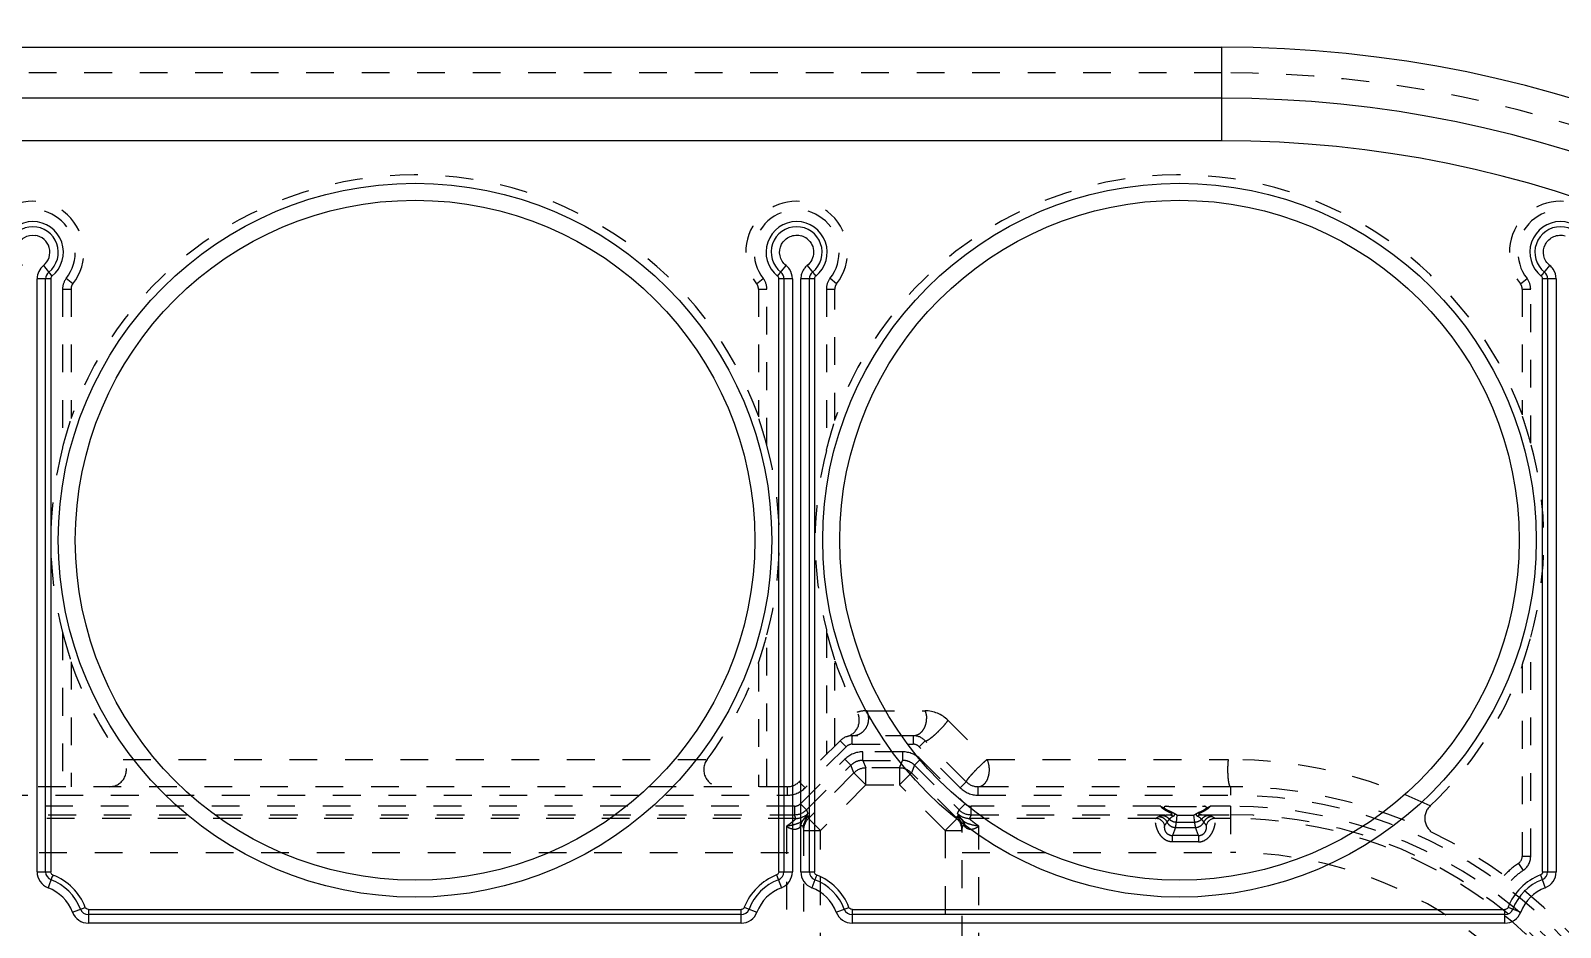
# Model space of a CAD drawing. Header units: millimetres. Extents: x -840 to 1682, y -9216 to -2117.
# Drawn here: x 1109.9 to 1199.9, y -2462.1 to -2409.4 of the extents above; entities that cross this region are included whole.
import ezdxf

# ---------------------------------------------------------------- set-up
doc = ezdxf.new("R2010")
doc.units = ezdxf.units.MM
doc.header["$LTSCALE"] = 16.335
doc.linetypes.add('HIDDEN', pattern=[0.2, 0.1, -0.1])
doc.layers.get('0').update_dxf_attribs({"linetype": 'CONTINUOUS'})
doc.layers.add('DEFAULT_2', color=8, linetype='HIDDEN')

msp = doc.modelspace()

# ---------------------------------------------------------------- linework, layer by layer
at = {"color": 7, "linetype": 'Continuous'}
for p, q in [((1040.015, -2410.362), (1180.015, -2410.362)), ((1180.015, -2415.862), (1180.015, -2410.362)), ((1180.015, -2413.362), (1040.015, -2413.362)), ((1180.015, -2415.862), (1040.015, -2415.862)), ((1110.64, -2423.199), (1111.14, -2423.824)), ((1153.852, -2423.824), (1154.352, -2423.199)), ((1155.602, -2423.199), (1156.102, -2423.824)), ((1198.814, -2423.824), (1199.314, -2423.199)), ((1111.065, -2423.98), (1110.265, -2423.98)), ((1110.265, -2458.87), (1110.265, -2423.982)), ((1110.765, -2458.87), (1110.765, -2423.98)), ((1111.065, -2423.98), (1111.065, -2458.87)), ((1153.927, -2458.858), (1153.927, -2423.98)), ((1154.727, -2423.98), (1153.927, -2423.98)), ((1154.227, -2423.98), (1154.227, -2458.87)), ((1154.727, -2423.98), (1154.727, -2458.87)), ((1156.027, -2423.98), (1155.227, -2423.98)), ((1155.227, -2458.87), (1155.227, -2423.982)), ((1155.727, -2458.87), (1155.727, -2423.98)), ((1156.027, -2423.98), (1156.027, -2458.87)), ((1199.689, -2423.98), (1198.889, -2423.98)), ((1198.889, -2458.858), (1198.889, -2423.98)), ((1199.189, -2423.98), (1199.189, -2458.87)), ((1199.689, -2423.98), (1199.689, -2458.87)), ((1110.265, -2458.87), (1111.065, -2458.87)), ((1111.142, -2459.194), (1110.908, -2459.804)), ((1111.204, -2459.06), (1111.142, -2459.194)), ((1153.799, -2459.057), (1154.084, -2459.804)), ((1153.927, -2458.87), (1154.727, -2458.87)), ((1155.227, -2458.87), (1156.027, -2458.87)), ((1156.103, -2459.194), (1155.87, -2459.804)), ((1156.165, -2459.06), (1156.103, -2459.194)), ((1198.761, -2459.057), (1199.046, -2459.804)), ((1198.889, -2458.87), (1199.689, -2458.87)), ((1112.35, -2461.246), (1113.098, -2460.961)), ((1113.285, -2461.089), (1113.285, -2461.889)), ((1113.296, -2461.089), (1151.708, -2461.089)), ((1151.708, -2461.889), (1151.708, -2461.089)), ((1151.898, -2460.951), (1152.032, -2461.013)), ((1152.032, -2461.013), (1152.642, -2461.246)), ((1157.312, -2461.246), (1158.06, -2460.961)), ((1158.246, -2461.089), (1158.246, -2461.889)), ((1158.258, -2461.089), (1196.67, -2461.089)), ((1196.67, -2461.889), (1196.67, -2461.089)), ((1196.86, -2460.951), (1196.994, -2461.013)), ((1196.994, -2461.013), (1197.604, -2461.246)), ((1151.708, -2461.389), (1113.285, -2461.389)), ((1151.708, -2461.889), (1113.285, -2461.889)), ((1196.67, -2461.389), (1158.246, -2461.389)), ((1196.67, -2461.889), (1158.246, -2461.889))]:
    msp.add_line(p, q, dxfattribs=at)
for centre, radius in [((1132.515, -2439.362), 21), ((1177.515, -2439.362), 21), ((1132.515, -2439.362), 20), ((1177.515, -2439.362), 20)]:
    msp.add_circle(centre, radius, dxfattribs=at)
for centre, radius, start, end in [((1180.015, -2481.862), 81.156, 0, 90), ((1180.015, -2481.862), 81.099, 0, 90), ((1180.015, -2481.862), 79.102, 0, 90), ((1180.015, -2481.862), 71.5, 0, 90), ((1180.015, -2481.862), 68.5, 0, 90), ((1180.015, -2481.862), 66, 0, 90), ((1110.015, -2422.419), 1.8, 308.68219, 231.31781), ((1154.977, -2422.419), 1.8, 308.68219, 231.31781), ((1199.939, -2422.419), 1.8, 308.68219, 231.31781), ((1110.015, -2422.419), 1.5, 308.68219, 231.31781), ((1110.015, -2422.419), 1, 308.68219, 82.37296), ((1154.977, -2422.419), 1.5, 308.68219, 231.31781), ((1154.977, -2422.419), 1, 51.31781, 73.17908), ((1199.939, -2422.419), 1.5, 308.68219, 231.31781), ((1111.265, -2423.98), 1, 128.68219, 180.11148), ((1153.735, -2423.976), 0.991, 34.42079, 51.31273), ((1156.222, -2423.977), 0.994, 145.775, 163.01794), ((1156.207, -2423.969), 0.977, 132.51886, 145.70263), ((1156.186, -2423.946), 0.946, 128.68971, 132.48025), ((1198.697, -2423.976), 0.991, 34.42079, 51.31273), ((1111.265, -2423.98), 0.5, 128.68219, 180), ((1111.265, -2423.98), 0.2, 128.68219, 180), ((1153.727, -2423.98), 0.2, 0, 51.31781), ((1153.727, -2423.98), 0.5, 0, 51.31781), ((1156.244, -2423.982), 1.016, 163.10685, 179.9714), ((1156.227, -2423.98), 0.5, 128.68219, 180), ((1156.227, -2423.98), 0.2, 128.68219, 180), ((1198.689, -2423.98), 0.2, 0, 51.31781), ((1198.689, -2423.98), 0.5, 0, 51.31781), ((1111.265, -2458.87), 1, 180, 249.07517), ((1111.265, -2458.87), 0.5, 180, 249.07517), ((1110.015, -2462.139), 3, 20.92483, 69.07517), ((1110.015, -2462.139), 3.3, 20.92483, 68.98658), ((1154.977, -2462.139), 3.3, 110.92483, 158.98658), ((1154.977, -2462.139), 3, 110.92483, 159.07517), ((1153.727, -2458.87), 0.5, 290.92483, 360), ((1153.727, -2458.87), 1, 290.92483, 360), ((1156.227, -2458.87), 1, 180, 249.07517), ((1156.227, -2458.87), 0.5, 180, 249.07517), ((1154.977, -2462.139), 3, 20.92483, 69.07517), ((1154.977, -2462.139), 3.3, 20.92483, 68.98658), ((1199.939, -2462.139), 3.3, 110.92483, 158.98658), ((1199.939, -2462.139), 3, 110.92483, 159.07517), ((1198.689, -2458.87), 0.5, 290.92483, 360), ((1198.689, -2458.87), 1, 290.92483, 360), ((1110.015, -2462.139), 2.5, 20.92483, 69.07517), ((1154.977, -2462.139), 2.5, 110.92483, 159.07517), ((1154.977, -2462.139), 2.5, 20.92483, 69.07517), ((1199.939, -2462.139), 2.5, 110.92483, 159.07517), ((1113.285, -2460.889), 0.5, 200.92483, 270), ((1151.708, -2460.889), 0.5, 270, 339.07517), ((1158.246, -2460.889), 0.5, 200.92483, 270), ((1196.67, -2460.889), 0.5, 270, 339.07517), ((1113.285, -2460.889), 1, 200.92483, 270), ((1151.708, -2460.889), 1, 270, 339.07517), ((1158.246, -2460.889), 1, 200.92483, 270), ((1196.67, -2460.889), 1, 270, 339.07517)]:
    msp.add_arc(centre, radius, start, end, dxfattribs=at)
for points, knots in [([(1109.399, -2423.209), (1109.232, -2423.075), (1108.975, -2422.689), (1109.026, -2422.003), (1109.48, -2421.487), (1109.936, -2421.399), (1110.148, -2421.427)], [0, 0, 0, 0, 0.250153, 0.500065, 0.749972, 1, 1, 1, 1]), ([(1154.354, -2423.202), (1154.265, -2423.13), (1154.11, -2422.954), (1153.936, -2422.526), (1154.016, -2421.915), (1154.473, -2421.502), (1154.924, -2421.4), (1155.157, -2421.428), (1155.267, -2421.461)], [0, 0, 0, 0, 0.125847, 0.251946, 0.500004, 0.748069, 0.874162, 1, 1, 1, 1]), ([(1199.316, -2423.202), (1199.227, -2423.13), (1199.072, -2422.954), (1198.898, -2422.526), (1198.978, -2421.915), (1199.435, -2421.502), (1199.886, -2421.4), (1200.119, -2421.428), (1200.228, -2421.461)], [0, 0, 0, 0, 0.125847, 0.251946, 0.500004, 0.748069, 0.874162, 1, 1, 1, 1]), ([(1155.602, -2421.638), (1155.719, -2421.731), (1155.911, -2421.974), (1156.011, -2422.425), (1155.906, -2422.875), (1155.711, -2423.115), (1155.594, -2423.208)], [0, 0, 0, 0, 0.250023, 0.499961, 0.749909, 1, 1, 1, 1])]:
    msp.add_open_spline(points, degree=3, knots=knots, dxfattribs=at)
for points in [[(1154.727, -2423.98), (1154.727, -2423.783), (1154.664, -2423.579), (1154.553, -2423.417)], [(1199.689, -2423.98), (1199.689, -2423.783), (1199.626, -2423.579), (1199.515, -2423.417)], [(1111.084, -2458.955), (1111.072, -2458.928), (1111.065, -2458.899), (1111.065, -2458.87)], [(1111.132, -2459.019), (1111.112, -2459.001), (1111.096, -2458.979), (1111.084, -2458.955)], [(1111.199, -2459.058), (1111.174, -2459.051), (1111.152, -2459.037), (1111.132, -2459.019)], [(1153.871, -2459.009), (1153.851, -2459.03), (1153.826, -2459.046), (1153.799, -2459.057)], [(1153.927, -2458.858), (1153.93, -2458.912), (1153.908, -2458.971), (1153.871, -2459.009)], [(1156.046, -2458.955), (1156.034, -2458.928), (1156.027, -2458.899), (1156.027, -2458.87)], [(1156.094, -2459.019), (1156.074, -2459.001), (1156.057, -2458.979), (1156.046, -2458.955)], [(1156.161, -2459.058), (1156.136, -2459.051), (1156.113, -2459.037), (1156.094, -2459.019)], [(1198.833, -2459.009), (1198.813, -2459.03), (1198.788, -2459.046), (1198.761, -2459.057)], [(1198.889, -2458.858), (1198.892, -2458.912), (1198.87, -2458.971), (1198.833, -2459.009)], [(1113.145, -2461.033), (1113.125, -2461.013), (1113.108, -2460.988), (1113.098, -2460.961)], [(1113.296, -2461.089), (1113.243, -2461.092), (1113.184, -2461.07), (1113.145, -2461.033)], [(1151.793, -2461.07), (1151.766, -2461.083), (1151.737, -2461.089), (1151.708, -2461.089)], [(1151.858, -2461.022), (1151.84, -2461.042), (1151.817, -2461.059), (1151.793, -2461.07)], [(1151.897, -2460.956), (1151.889, -2460.98), (1151.875, -2461.003), (1151.858, -2461.022)], [(1158.107, -2461.033), (1158.087, -2461.013), (1158.07, -2460.988), (1158.06, -2460.961)], [(1158.258, -2461.089), (1158.205, -2461.092), (1158.146, -2461.07), (1158.107, -2461.033)], [(1196.755, -2461.07), (1196.728, -2461.083), (1196.699, -2461.089), (1196.67, -2461.089)], [(1196.819, -2461.022), (1196.801, -2461.042), (1196.779, -2461.059), (1196.755, -2461.07)], [(1196.858, -2460.956), (1196.851, -2460.98), (1196.837, -2461.003), (1196.819, -2461.022)]]:
    msp.add_open_spline(points, degree=3, dxfattribs=at)
at = {"layer": 'DEFAULT_2', "color": 8, "linetype": 'HIDDEN'}
for p, q in [((1180.015, -2411.862), (1040.015, -2411.862)), ((1112.372, -2424.274), (1111.98, -2423.965)), ((1152.62, -2424.274), (1153.013, -2423.965)), ((1157.334, -2424.274), (1156.942, -2423.965)), ((1197.582, -2424.274), (1197.975, -2423.965)), ((1111.765, -2424.584), (1111.765, -2433.937)), ((1111.765, -2424.584), (1112.265, -2424.584)), ((1112.265, -2424.584), (1112.265, -2432.208)), ((1152.727, -2424.584), (1152.727, -2432.101)), ((1152.727, -2424.584), (1153.227, -2424.584)), ((1153.227, -2433.793), (1153.227, -2424.584)), ((1156.727, -2424.584), (1156.727, -2434.085)), ((1156.727, -2424.584), (1157.227, -2424.584)), ((1157.227, -2432.317), (1157.227, -2424.584)), ((1197.689, -2424.584), (1197.689, -2431.996)), ((1197.689, -2424.584), (1198.189, -2424.584)), ((1198.189, -2433.653), (1198.189, -2424.584)), ((1111.765, -2444.788), (1111.765, -2453.862)), ((1153.227, -2453.862), (1153.227, -2444.932)), ((1156.727, -2444.64), (1156.727, -2451.973)), ((1198.189, -2457.963), (1198.189, -2445.072)), ((1112.265, -2446.517), (1112.265, -2453.862)), ((1152.727, -2446.624), (1152.727, -2453.862)), ((1157.227, -2451.473), (1157.227, -2446.408)), ((1197.689, -2446.729), (1197.689, -2457.963)), ((1159.109, -2449.396), (1162.535, -2449.396)), ((1163.886, -2449.956), (1166.193, -2452.262)), ((1157.545, -2451.155), (1155.131, -2453.57)), ((1157.545, -2451.155), (1157.899, -2451.509)), ((1158.252, -2451.362), (1158.252, -2450.862)), ((1161.838, -2450.862), (1158.252, -2450.862)), ((1161.838, -2450.862), (1161.838, -2451.362)), ((1162.192, -2451.509), (1162.545, -2451.155)), ((1164.96, -2453.57), (1162.545, -2451.155)), ((1157.899, -2451.509), (1155.485, -2453.923)), ((1158.252, -2451.362), (1161.838, -2451.362)), ((1158.874, -2452.312), (1158.874, -2451.813)), ((1161.217, -2451.813), (1158.874, -2451.813)), ((1161.217, -2451.813), (1161.217, -2452.312)), ((1164.606, -2453.923), (1162.192, -2451.509)), ((1115.323, -2452.262), (1149.708, -2452.262)), ((1155.2, -2454.867), (1157.815, -2452.252)), ((1155.553, -2455.22), (1158.168, -2452.605)), ((1158.354, -2453.055), (1155.672, -2455.737)), ((1157.815, -2452.252), (1158.168, -2452.605)), ((1158.354, -2453.055), (1158.168, -2452.605)), ((1158.354, -2453.055), (1159.06, -2453.761)), ((1158.874, -2452.312), (1161.217, -2452.312)), ((1158.874, -2452.312), (1159.06, -2452.762)), ((1159.06, -2453.761), (1159.06, -2452.762)), ((1161.031, -2452.762), (1159.06, -2452.762)), ((1161.031, -2452.762), (1161.217, -2452.312)), ((1161.031, -2452.762), (1161.031, -2453.761)), ((1161.031, -2453.761), (1161.737, -2453.055)), ((1161.923, -2452.605), (1161.737, -2453.055)), ((1164.419, -2455.737), (1161.737, -2453.055)), ((1161.923, -2452.605), (1162.276, -2452.252)), ((1161.923, -2452.605), (1164.538, -2455.22)), ((1162.276, -2452.252), (1164.891, -2454.867)), ((1166.193, -2452.262), (1180.382, -2452.262)), ((1154.424, -2453.862), (1065.607, -2453.862)), ((1154.424, -2453.862), (1154.424, -2454.362)), ((1155.485, -2453.923), (1155.131, -2453.57)), ((1159.06, -2453.761), (1156.378, -2456.443)), ((1159.06, -2453.761), (1161.031, -2453.761)), ((1163.713, -2456.443), (1161.031, -2453.761)), ((1164.96, -2453.57), (1164.606, -2453.923)), ((1165.667, -2454.362), (1165.667, -2453.862)), ((1180.515, -2453.862), (1165.667, -2453.862)), ((1180.515, -2453.862), (1180.515, -2454.362)), ((1065.607, -2454.362), (1154.424, -2454.362)), ((1155.553, -2455.22), (1155.2, -2454.867)), ((1164.891, -2454.867), (1164.538, -2455.22)), ((1165.667, -2454.362), (1180.515, -2454.362)), ((1154.936, -2455.729), (1065.095, -2455.729)), ((1154.846, -2455.013), (1065.184, -2455.013)), ((1065.184, -2455.512), (1154.846, -2455.512)), ((1154.846, -2455.013), (1154.846, -2455.512)), ((1154.936, -2455.729), (1154.846, -2455.512)), ((1155.553, -2455.22), (1155.642, -2455.436)), ((1155.672, -2455.599), (1155.672, -2455.737)), ((1156.378, -2456.443), (1155.672, -2455.737)), ((1164.419, -2455.737), (1163.713, -2456.443)), ((1164.419, -2455.737), (1164.419, -2455.599)), ((1164.448, -2455.436), (1164.538, -2455.22)), ((1165.244, -2455.512), (1165.155, -2455.729)), ((1176.111, -2455.729), (1165.155, -2455.729)), ((1165.244, -2455.512), (1165.244, -2455.013)), ((1176.408, -2455.013), (1165.244, -2455.013)), ((1165.244, -2455.512), (1176.924, -2455.512)), ((1176.879, -2455.028), (1178.869, -2455.027)), ((1177.331, -2455.962), (1177.387, -2455.536)), ((1177.387, -2455.536), (1178.343, -2455.536)), ((1178.343, -2455.536), (1178.4, -2455.962)), ((1178.807, -2455.512), (1180.515, -2455.512)), ((1180.515, -2455.013), (1179.322, -2455.013)), ((1180.515, -2455.729), (1179.619, -2455.729)), ((1180.515, -2455.013), (1180.515, -2457.726)), ((1154.378, -2456.188), (1154.378, -2467.362)), ((1155.378, -2456.305), (1155.378, -2466.362)), ((1155.378, -2456.443), (1156.378, -2456.443)), ((1156.378, -2467.362), (1156.378, -2456.443)), ((1163.713, -2456.443), (1164.713, -2456.443)), ((1163.713, -2456.443), (1163.713, -2467.362)), ((1164.713, -2466.362), (1164.713, -2456.305)), ((1165.713, -2467.362), (1165.713, -2456.188)), ((1177.278, -2456.259), (1177.1, -2456.736)), ((1178.631, -2456.736), (1177.1, -2456.736)), ((1177.1, -2457.112), (1177.1, -2456.736)), ((1177.278, -2456.259), (1178.453, -2456.259)), ((1178.4, -2455.962), (1177.331, -2455.962)), ((1178.631, -2456.736), (1178.453, -2456.259)), ((1178.631, -2456.736), (1178.631, -2457.112)), ((1178.631, -2457.112), (1177.1, -2457.112)), ((1064.653, -2457.726), (1155.378, -2457.726)), ((1164.713, -2457.726), (1180.515, -2457.726)), ((1197.464, -2458.381), (1197.739, -2458.798)), ((1198.189, -2457.963), (1197.689, -2457.963))]:
    msp.add_line(p, q, dxfattribs=at)
for centre, radius, start, end in [((1180.015, -2481.862), 80.657, 0, 90), ((1180.015, -2481.862), 80.158, 0, 90), ((1180.015, -2481.862), 79.659, 0, 90), ((1180.015, -2481.862), 79.603, 0, 90), ((1180.015, -2481.862), 70, 0, 90), ((1132.515, -2439.362), 21.494, 19.89085, 160.40988), ((1177.515, -2439.362), 21.494, 20.18728, 160.71511), ((1110.015, -2422.419), 3, 321.78679, 218.21321), ((1154.977, -2422.419), 3, 321.78679, 218.21321), ((1199.939, -2422.419), 3, 321.78679, 218.21321), ((1110.015, -2422.419), 2.5, 321.78679, 218.21321), ((1154.977, -2422.419), 2.5, 321.78679, 218.21321), ((1199.939, -2422.419), 2.5, 321.78679, 218.21321), ((1112.765, -2424.584), 1, 141.78679, 180), ((1112.765, -2424.584), 0.5, 141.78679, 180), ((1152.227, -2424.584), 0.5, 0, 38.21321), ((1152.227, -2424.584), 1, 0, 38.21321), ((1157.727, -2424.584), 1, 141.78679, 180), ((1157.727, -2424.584), 0.5, 141.78679, 180), ((1197.189, -2424.584), 0.5, 0, 38.21321), ((1197.189, -2424.584), 1, 0, 38.21321), ((1132.515, -2439.362), 21.448, 165.34658, 194.65342), ((1132.515, -2439.362), 21.448, 344.94945, 15.05055), ((1177.515, -2439.362), 21.448, 165.75453, 194.24547), ((1177.515, -2439.362), 21.448, 344.56229, 15.43771), ((1132.515, -2439.362), 21.494, 199.59012, 216.88152), ((1132.515, -2439.362), 21.494, 323.11848, 340.10915), ((1177.515, -2439.362), 21.494, 199.28489, 208.07764), ((1177.515, -2439.362), 21.494, 313.34502, 339.81272), ((1157.668, -2449.95), 1, 286.97548, 28.06017), ((1159.108, -2451.305), 1.909, 89.98971, 106.98092), ((1162.535, -2451.306), 1.91, 44.98837, 90.01163), ((1158.252, -2451.862), 1, 90, 135), ((1161.838, -2451.862), 1, 45, 90), ((1158.874, -2453.312), 1.499, 90.01132, 134.98433), ((1158.252, -2451.862), 0.5, 90, 135), ((1161.217, -2453.312), 1.499, 45.01132, 89.98433), ((1161.838, -2451.862), 0.5, 45, 90), ((1114.523, -2452.862), 1, 269.97129, 36.87817), ((1150.508, -2452.862), 1, 143.12192, 270.02861), ((1159.061, -2453.763), 1.001, 90.06447, 134.9366), ((1161.03, -2453.763), 1.001, 45.06447, 89.93672), ((1180.382, -2479.496), 27.233, 64.1204, 90.00014), ((1154.424, -2452.862), 1, 270, 315), ((1154.424, -2452.862), 1.5, 270, 315), ((1165.667, -2452.862), 1.5, 225, 270), ((1165.667, -2452.862), 1, 225, 270), ((1180.515, -2481.362), 27.5, 0, 90.00011), ((1154.846, -2454.514), 0.499, 269.99658, 315.00389), ((1165.244, -2454.514), 0.499, 224.99658, 270.00389), ((1180.515, -2481.362), 27, 0, 90), ((1154.846, -2454.513), 1, 270.02889, 314.97059), ((1161.3, -2462.391), 8.852, 131.98749, 132.57729), ((1156.373, -2456.443), 0.996, 134.8202, 179.9901), ((1163.717, -2456.443), 0.996, 0.0099, 45.1798), ((1165.245, -2454.513), 1, 225.02942, 269.97058), ((1159.109, -2462.046), 8.383, 47.43283, 48.05186), ((1176.108, -2456.28), 0.551, 14.83655, 89.69751), ((1179.622, -2456.28), 0.551, 90.30334, 165.16282), ((1180.515, -2481.362), 26.349, 0, 90), ((1180.515, -2481.362), 25.85, 0, 90), ((1180.515, -2481.362), 25.634, 17.95477, 90), ((1192.956, -2455.721), 1, 133.37335, 244.13314), ((1179.992, -2458.367), 4.023, 142.94707, 146.37526), ((1175.739, -2458.367), 4.024, 33.62477, 37.05291), ((1180.515, -2481.362), 23.636, 17.95096, 90), ((1199.939, -2462.139), 4.5, 123.36701, 137.22373), ((1197.189, -2457.963), 0.5, 303.36701, 360), ((1197.189, -2457.963), 1, 303.36701, 360), ((1199.939, -2462.139), 4, 123.36701, 136.42438)]:
    msp.add_arc(centre, radius, start, end, dxfattribs=at)
for points, knots in [([(1111.765, -2433.937), (1111.806, -2433.78), (1111.87, -2433.545), (1111.959, -2433.234), (1112.027, -2433.003), (1112.095, -2432.776), (1112.152, -2432.59), (1112.196, -2432.447), (1112.226, -2432.35), (1112.249, -2432.277), (1112.26, -2432.231), (1112.265, -2432.214), (1112.265, -2432.208)], [0, 0, 0, 0, 0.270583, 0.405386, 0.539371, 0.671759, 0.800789, 0.862701, 0.920962, 0.971232, 0.989837, 1, 1, 1, 1]), ([(1153.227, -2433.793), (1153.186, -2433.639), (1153.122, -2433.409), (1153.033, -2433.104), (1152.965, -2432.877), (1152.896, -2432.655), (1152.839, -2432.473), (1152.795, -2432.334), (1152.766, -2432.238), (1152.743, -2432.167), (1152.732, -2432.123), (1152.727, -2432.107), (1152.727, -2432.101)], [0, 0, 0, 0, 0.271203, 0.406287, 0.540509, 0.673056, 0.802092, 0.863898, 0.921917, 0.971727, 0.990032, 1, 1, 1, 1]), ([(1156.727, -2434.085), (1156.768, -2433.924), (1156.831, -2433.685), (1156.92, -2433.367), (1156.987, -2433.131), (1157.056, -2432.899), (1157.113, -2432.71), (1157.157, -2432.564), (1157.187, -2432.463), (1157.21, -2432.388), (1157.222, -2432.341), (1157.227, -2432.323), (1157.227, -2432.317)], [0, 0, 0, 0, 0.269955, 0.404473, 0.538216, 0.670441, 0.799459, 0.861475, 0.919977, 0.970714, 0.989631, 1, 1, 1, 1]), ([(1198.189, -2433.653), (1198.147, -2433.502), (1198.083, -2433.276), (1197.993, -2432.977), (1197.925, -2432.754), (1197.857, -2432.536), (1197.8, -2432.358), (1197.756, -2432.222), (1197.727, -2432.129), (1197.705, -2432.06), (1197.694, -2432.017), (1197.689, -2432.001), (1197.689, -2431.996)], [0, 0, 0, 0, 0.271803, 0.407157, 0.541605, 0.674302, 0.803336, 0.865034, 0.92281, 0.972191, 0.990207, 1, 1, 1, 1]), ([(1111.765, -2444.788), (1111.806, -2444.945), (1111.87, -2445.18), (1111.959, -2445.491), (1112.027, -2445.722), (1112.095, -2445.949), (1112.152, -2446.135), (1112.196, -2446.277), (1112.226, -2446.375), (1112.249, -2446.448), (1112.26, -2446.494), (1112.265, -2446.511), (1112.265, -2446.517)], [0, 0, 0, 0, 0.270583, 0.405385, 0.53937, 0.671758, 0.800788, 0.8627, 0.920961, 0.971232, 0.989837, 1, 1, 1, 1]), ([(1152.727, -2446.624), (1152.727, -2446.618), (1152.732, -2446.602), (1152.743, -2446.558), (1152.766, -2446.487), (1152.795, -2446.391), (1152.839, -2446.252), (1152.896, -2446.07), (1152.965, -2445.848), (1153.033, -2445.621), (1153.122, -2445.316), (1153.186, -2445.086), (1153.227, -2444.932)], [0, 0, 0, 0, 0.009968, 0.028273, 0.078083, 0.136102, 0.197908, 0.326944, 0.459491, 0.593713, 0.728797, 1, 1, 1, 1]), ([(1157.227, -2446.408), (1157.227, -2446.402), (1157.222, -2446.384), (1157.21, -2446.337), (1157.187, -2446.262), (1157.157, -2446.161), (1157.113, -2446.015), (1157.056, -2445.825), (1156.987, -2445.593), (1156.92, -2445.358), (1156.831, -2445.04), (1156.768, -2444.8), (1156.727, -2444.64)], [0, 0, 0, 0, 0.010369, 0.029286, 0.080023, 0.138525, 0.200541, 0.329559, 0.461784, 0.595527, 0.730045, 1, 1, 1, 1]), ([(1197.689, -2446.729), (1197.689, -2446.723), (1197.694, -2446.708), (1197.705, -2446.665), (1197.727, -2446.596), (1197.756, -2446.503), (1197.8, -2446.366), (1197.857, -2446.189), (1197.925, -2445.97), (1197.993, -2445.748), (1198.083, -2445.449), (1198.147, -2445.223), (1198.189, -2445.072)], [0, 0, 0, 0, 0.009793, 0.027809, 0.07719, 0.134966, 0.196664, 0.325698, 0.458395, 0.592843, 0.728197, 1, 1, 1, 1]), ([(1159.22, -2449.862), (1159.22, -2449.819), (1159.21, -2449.658), (1159.162, -2449.5), (1159.109, -2449.396)], [0, 0, 0, 0, 0.269369, 1, 1, 1, 1]), ([(1162.535, -2449.396), (1162.581, -2449.506), (1162.619, -2449.664), (1162.626, -2449.823), (1162.626, -2449.862)], [0, 0, 0, 0, 0.753427, 1, 1, 1, 1]), ([(1158.252, -2450.862), (1158.364, -2450.862), (1158.606, -2450.819), (1158.933, -2450.612), (1159.166, -2450.272), (1159.22, -2449.997), (1159.22, -2449.862)], [0, 0, 0, 0, 0.21827, 0.46839, 0.736551, 1, 1, 1, 1]), ([(1161.838, -2450.862), (1161.947, -2450.862), (1162.177, -2450.798), (1162.435, -2450.553), (1162.592, -2450.225), (1162.626, -2449.984), (1162.626, -2449.862)], [0, 0, 0, 0, 0.233627, 0.486263, 0.740298, 1, 1, 1, 1]), ([(1163.369, -2450.565), (1163.474, -2450.46), (1163.656, -2450.265), (1163.822, -2450.055), (1163.886, -2449.956)], [0, 0, 0, 0, 0.556152, 1, 1, 1, 1]), ([(1162.545, -2451.155), (1162.555, -2451.165), (1162.597, -2451.167), (1162.704, -2451.122), (1162.883, -2451.002), (1163.119, -2450.806), (1163.284, -2450.65), (1163.369, -2450.565)], [0, 0, 0, 0, 0.038078, 0.106849, 0.342072, 0.652216, 1, 1, 1, 1]), ([(1158.874, -2452.312), (1158.744, -2452.312), (1158.482, -2452.366), (1158.259, -2452.513), (1158.168, -2452.605)], [0, 0, 0, 0, 0.499975, 1, 1, 1, 1]), ([(1161.923, -2452.605), (1161.831, -2452.513), (1161.608, -2452.366), (1161.347, -2452.312), (1161.217, -2452.312)], [0, 0, 0, 0, 0.499975, 1, 1, 1, 1]), ([(1165.606, -2452.802), (1165.516, -2452.892), (1165.387, -2453.025), (1165.228, -2453.199), (1165.129, -2453.313), (1165.051, -2453.407), (1164.995, -2453.484), (1164.966, -2453.529), (1164.954, -2453.564), (1164.96, -2453.57)], [0, 0, 0, 0, 0.378608, 0.549878, 0.70008, 0.823686, 0.916343, 0.974785, 1, 1, 1, 1]), ([(1166.193, -2452.262), (1166.101, -2452.336), (1165.902, -2452.512), (1165.711, -2452.697), (1165.606, -2452.802)], [0, 0, 0, 0, 0.442317, 1, 1, 1, 1]), ([(1165.667, -2453.862), (1165.754, -2453.862), (1165.945, -2453.799), (1166.158, -2453.565), (1166.294, -2453.239), (1166.325, -2452.991), (1166.325, -2452.862)], [0, 0, 0, 0, 0.201217, 0.433891, 0.70489, 1, 1, 1, 1]), ([(1166.325, -2452.862), (1166.325, -2452.809), (1166.314, -2452.604), (1166.261, -2452.399), (1166.193, -2452.262)], [0, 0, 0, 0, 0.25987, 1, 1, 1, 1]), ([(1180.382, -2452.262), (1180.377, -2452.303), (1180.356, -2452.502), (1180.349, -2452.703), (1180.349, -2452.862)], [0, 0, 0, 0, 0.204129, 1, 1, 1, 1]), ([(1180.349, -2452.862), (1180.349, -2452.998), (1180.357, -2453.248), (1180.387, -2453.534), (1180.427, -2453.717), (1180.454, -2453.8), (1180.489, -2453.862), (1180.515, -2453.862)], [0, 0, 0, 0, 0.393594, 0.723977, 0.841161, 0.923337, 1, 1, 1, 1]), ([(1154.378, -2456.188), (1154.455, -2456.132), (1154.565, -2456.05), (1154.702, -2455.945), (1154.785, -2455.879), (1154.85, -2455.825), (1154.899, -2455.781), (1154.924, -2455.754), (1154.939, -2455.734), (1154.936, -2455.729)], [0, 0, 0, 0, 0.396501, 0.566071, 0.711878, 0.830598, 0.919464, 0.976089, 1, 1, 1, 1]), ([(1154.936, -2455.729), (1155, -2455.729), (1155.257, -2455.7), (1155.505, -2455.574), (1155.642, -2455.436)], [0, 0, 0, 0, 0.247991, 1, 1, 1, 1]), ([(1155.231, -2456.195), (1155.232, -2456.159), (1155.249, -2456.021), (1155.309, -2455.887), (1155.378, -2455.811)], [0, 0, 0, 0, 0.2626, 1, 1, 1, 1]), ([(1155.31, -2455.872), (1155.359, -2455.817), (1155.445, -2455.718), (1155.541, -2455.601), (1155.597, -2455.526), (1155.624, -2455.485), (1155.638, -2455.459), (1155.645, -2455.441), (1155.642, -2455.436)], [0, 0, 0, 0, 0.401766, 0.711394, 0.825884, 0.912721, 0.970805, 1, 1, 1, 1]), ([(1155.672, -2455.599), (1155.672, -2455.596), (1155.667, -2455.589), (1155.651, -2455.595), (1155.63, -2455.605), (1155.599, -2455.626), (1155.559, -2455.656), (1155.508, -2455.698), (1155.446, -2455.75), (1155.402, -2455.79), (1155.378, -2455.811)], [0, 0, 0, 0, 0.021584, 0.05487, 0.117752, 0.21479, 0.349367, 0.524616, 0.741882, 1, 1, 1, 1]), ([(1164.713, -2455.811), (1164.689, -2455.79), (1164.645, -2455.75), (1164.583, -2455.698), (1164.532, -2455.656), (1164.492, -2455.626), (1164.46, -2455.605), (1164.44, -2455.595), (1164.424, -2455.589), (1164.419, -2455.596), (1164.419, -2455.599)], [0, 0, 0, 0, 0.258486, 0.475248, 0.649905, 0.784653, 0.882045, 0.945067, 0.978379, 1, 1, 1, 1]), ([(1164.448, -2455.436), (1164.447, -2455.442), (1164.452, -2455.458), (1164.467, -2455.486), (1164.493, -2455.525), (1164.549, -2455.6), (1164.646, -2455.718), (1164.731, -2455.817), (1164.78, -2455.872)], [0, 0, 0, 0, 0.030198, 0.087378, 0.173354, 0.287937, 0.598337, 1, 1, 1, 1]), ([(1164.448, -2455.436), (1164.494, -2455.482), (1164.697, -2455.644), (1164.961, -2455.729), (1165.155, -2455.729)], [0, 0, 0, 0, 0.251665, 1, 1, 1, 1]), ([(1164.86, -2456.195), (1164.858, -2456.159), (1164.842, -2456.021), (1164.781, -2455.887), (1164.713, -2455.811)], [0, 0, 0, 0, 0.262605, 1, 1, 1, 1]), ([(1165.155, -2455.729), (1165.152, -2455.734), (1165.167, -2455.754), (1165.192, -2455.781), (1165.241, -2455.825), (1165.306, -2455.879), (1165.389, -2455.945), (1165.525, -2456.05), (1165.636, -2456.132), (1165.713, -2456.188)], [0, 0, 0, 0, 0.024127, 0.080748, 0.169482, 0.288082, 0.433886, 0.603521, 1, 1, 1, 1]), ([(1177.1, -2457.112), (1176.981, -2457.112), (1176.743, -2457.052), (1176.468, -2456.836), (1176.285, -2456.572), (1176.177, -2456.313), (1176.121, -2456.089), (1176.1, -2455.932), (1176.096, -2455.835), (1176.097, -2455.785), (1176.101, -2455.752), (1176.107, -2455.733), (1176.111, -2455.729)], [0, 0, 0, 0, 0.189362, 0.373586, 0.544573, 0.694415, 0.81758, 0.910668, 0.945241, 0.971595, 0.989694, 1, 1, 1, 1]), ([(1176.111, -2455.729), (1176.124, -2455.72), (1176.18, -2455.682), (1176.238, -2455.647), (1176.283, -2455.621)], [0, 0, 0, 0, 0.236426, 1, 1, 1, 1]), ([(1176.283, -2455.621), (1176.308, -2455.607), (1176.38, -2455.582), (1176.455, -2455.567), (1176.503, -2455.559)], [0, 0, 0, 0, 0.367198, 1, 1, 1, 1]), ([(1176.283, -2455.621), (1176.386, -2455.622), (1176.596, -2455.683), (1176.738, -2455.849), (1176.781, -2455.943)], [0, 0, 0, 0, 0.499369, 1, 1, 1, 1]), ([(1176.924, -2455.512), (1176.944, -2455.512), (1176.983, -2455.51), (1177.03, -2455.504), (1177.062, -2455.495), (1177.082, -2455.488), (1177.088, -2455.469), (1177.073, -2455.453), (1177.052, -2455.442), (1177.016, -2455.425), (1176.969, -2455.402), (1176.91, -2455.375), (1176.83, -2455.337), (1176.729, -2455.284), (1176.613, -2455.21), (1176.5, -2455.123), (1176.438, -2455.051), (1176.408, -2455.013)], [0, 0, 0, 0, 0.060663, 0.116477, 0.141539, 0.161155, 0.17525, 0.193152, 0.219175, 0.249376, 0.311395, 0.376206, 0.442406, 0.577679, 0.715885, 0.856807, 1, 1, 1, 1]), ([(1176.408, -2455.013), (1176.431, -2455.025), (1176.477, -2455.049), (1176.542, -2455.076), (1176.575, -2455.104), (1176.588, -2455.116)], [0, 0, 0, 0, 0.375006, 0.74958, 1, 1, 1, 1]), ([(1176.503, -2455.559), (1176.53, -2455.554), (1176.669, -2455.534), (1176.81, -2455.52), (1176.924, -2455.512)], [0, 0, 0, 0, 0.194225, 1, 1, 1, 1]), ([(1176.503, -2455.559), (1176.582, -2455.56), (1176.744, -2455.603), (1176.869, -2455.713), (1176.917, -2455.779)], [0, 0, 0, 0, 0.494612, 1, 1, 1, 1]), ([(1176.879, -2455.028), (1176.851, -2455.027), (1176.795, -2455.029), (1176.712, -2455.009), (1176.628, -2455.038), (1176.595, -2455.089), (1176.588, -2455.116)], [0, 0, 0, 0, 0.250236, 0.501633, 0.750424, 1, 1, 1, 1]), ([(1177.233, -2455.455), (1177.186, -2455.422), (1177.078, -2455.372), (1176.915, -2455.296), (1176.743, -2455.223), (1176.64, -2455.15), (1176.588, -2455.115)], [0, 0, 0, 0, 0.234581, 0.485549, 0.741628, 1, 1, 1, 1]), ([(1176.917, -2455.779), (1176.886, -2455.808), (1176.839, -2455.862), (1176.798, -2455.92), (1176.78, -2455.943)], [0, 0, 0, 0, 0.594877, 1, 1, 1, 1]), ([(1177.148, -2455.598), (1177.123, -2455.611), (1177.038, -2455.66), (1176.964, -2455.727), (1176.917, -2455.779)], [0, 0, 0, 0, 0.288248, 1, 1, 1, 1]), ([(1177.331, -2455.962), (1177.253, -2455.96), (1177.098, -2455.927), (1176.968, -2455.835), (1176.917, -2455.779)], [0, 0, 0, 0, 0.50406, 1, 1, 1, 1]), ([(1177.148, -2455.598), (1177.177, -2455.587), (1177.229, -2455.548), (1177.24, -2455.482), (1177.233, -2455.455)], [0, 0, 0, 0, 0.520737, 1, 1, 1, 1]), ([(1177.387, -2455.536), (1177.374, -2455.531), (1177.32, -2455.509), (1177.269, -2455.48), (1177.233, -2455.455)], [0, 0, 0, 0, 0.242879, 1, 1, 1, 1]), ([(1178.343, -2455.536), (1178.357, -2455.531), (1178.411, -2455.509), (1178.461, -2455.48), (1178.498, -2455.455)], [0, 0, 0, 0, 0.242854, 1, 1, 1, 1]), ([(1178.814, -2455.779), (1178.762, -2455.835), (1178.633, -2455.927), (1178.478, -2455.96), (1178.4, -2455.962)], [0, 0, 0, 0, 0.495903, 1, 1, 1, 1]), ([(1178.498, -2455.455), (1178.493, -2455.469), (1178.487, -2455.5), (1178.507, -2455.543), (1178.541, -2455.575), (1178.568, -2455.592), (1178.583, -2455.598)], [0, 0, 0, 0, 0.251035, 0.482548, 0.732631, 1, 1, 1, 1]), ([(1178.498, -2455.455), (1178.543, -2455.424), (1178.645, -2455.37), (1178.809, -2455.31), (1178.968, -2455.223), (1179.063, -2455.148), (1179.113, -2455.113)], [0, 0, 0, 0, 0.234603, 0.487421, 0.741426, 1, 1, 1, 1]), ([(1178.814, -2455.779), (1178.799, -2455.763), (1178.732, -2455.692), (1178.651, -2455.633), (1178.583, -2455.598)], [0, 0, 0, 0, 0.221215, 1, 1, 1, 1]), ([(1178.631, -2457.112), (1178.75, -2457.112), (1178.988, -2457.052), (1179.262, -2456.836), (1179.445, -2456.572), (1179.554, -2456.313), (1179.61, -2456.089), (1179.631, -2455.932), (1179.635, -2455.835), (1179.634, -2455.785), (1179.63, -2455.752), (1179.624, -2455.733), (1179.619, -2455.729)], [0, 0, 0, 0, 0.189359, 0.373578, 0.544564, 0.694409, 0.817576, 0.910664, 0.945238, 0.971591, 0.989691, 1, 1, 1, 1]), ([(1179.322, -2455.013), (1179.294, -2455.052), (1179.229, -2455.123), (1179.118, -2455.21), (1179, -2455.284), (1178.899, -2455.338), (1178.819, -2455.376), (1178.76, -2455.403), (1178.713, -2455.425), (1178.678, -2455.443), (1178.658, -2455.456), (1178.639, -2455.469), (1178.647, -2455.489), (1178.667, -2455.495), (1178.7, -2455.504), (1178.748, -2455.509), (1178.787, -2455.512), (1178.807, -2455.512)], [0, 0, 0, 0, 0.142993, 0.283696, 0.421765, 0.55686, 0.622971, 0.687594, 0.749512, 0.778364, 0.80413, 0.823468, 0.837173, 0.857627, 0.883216, 0.940034, 1, 1, 1, 1]), ([(1178.807, -2455.512), (1178.852, -2455.516), (1178.992, -2455.527), (1179.133, -2455.543), (1179.228, -2455.559)], [0, 0, 0, 0, 0.317462, 1, 1, 1, 1]), ([(1179.228, -2455.559), (1179.189, -2455.56), (1179.031, -2455.584), (1178.885, -2455.682), (1178.814, -2455.779)], [0, 0, 0, 0, 0.246107, 1, 1, 1, 1]), ([(1178.95, -2455.943), (1178.932, -2455.92), (1178.892, -2455.862), (1178.844, -2455.808), (1178.814, -2455.779)], [0, 0, 0, 0, 0.405118, 1, 1, 1, 1]), ([(1179.113, -2455.114), (1179.106, -2455.091), (1179.085, -2455.045), (1179.014, -2455.009), (1178.941, -2455.027), (1178.893, -2455.026), (1178.869, -2455.027)], [0, 0, 0, 0, 0.25017, 0.498713, 0.749964, 1, 1, 1, 1]), ([(1179.447, -2455.621), (1179.343, -2455.622), (1179.134, -2455.684), (1178.993, -2455.85), (1178.95, -2455.943)], [0, 0, 0, 0, 0.505699, 1, 1, 1, 1]), ([(1179.113, -2455.114), (1179.149, -2455.1), (1179.217, -2455.062), (1179.288, -2455.031), (1179.322, -2455.013)], [0, 0, 0, 0, 0.50006, 1, 1, 1, 1]), ([(1179.228, -2455.559), (1179.276, -2455.567), (1179.35, -2455.582), (1179.423, -2455.607), (1179.447, -2455.621)], [0, 0, 0, 0, 0.63279, 1, 1, 1, 1]), ([(1179.447, -2455.621), (1179.463, -2455.63), (1179.521, -2455.664), (1179.578, -2455.701), (1179.619, -2455.729)], [0, 0, 0, 0, 0.263885, 1, 1, 1, 1]), ([(1155.309, -2455.874), (1155.193, -2455.978), (1154.875, -2456.108), (1154.551, -2456.165), (1154.378, -2456.188)], [0, 0, 0, 0, 0.470559, 1, 1, 1, 1]), ([(1154.378, -2456.188), (1154.442, -2456.229), (1154.575, -2456.305), (1154.793, -2456.369), (1155.021, -2456.353), (1155.151, -2456.273), (1155.201, -2456.22)], [0, 0, 0, 0, 0.25691, 0.509801, 0.756187, 1, 1, 1, 1]), ([(1155.196, -2456.224), (1155.196, -2456.19), (1155.202, -2456.066), (1155.249, -2455.942), (1155.309, -2455.874)], [0, 0, 0, 0, 0.273129, 1, 1, 1, 1]), ([(1155.378, -2456.305), (1155.378, -2456.281), (1155.374, -2456.239), (1155.351, -2456.181), (1155.29, -2456.156), (1155.251, -2456.18), (1155.231, -2456.195)], [0, 0, 0, 0, 0.286974, 0.507947, 0.704881, 1, 1, 1, 1]), ([(1164.86, -2456.195), (1164.84, -2456.18), (1164.801, -2456.156), (1164.739, -2456.181), (1164.716, -2456.239), (1164.713, -2456.281), (1164.713, -2456.305)], [0, 0, 0, 0, 0.295194, 0.492034, 0.712967, 1, 1, 1, 1]), ([(1164.898, -2456.228), (1164.899, -2456.194), (1164.892, -2456.07), (1164.844, -2455.944), (1164.784, -2455.876)], [0, 0, 0, 0, 0.273267, 1, 1, 1, 1]), ([(1165.713, -2456.188), (1165.541, -2456.164), (1165.217, -2456.11), (1164.901, -2455.979), (1164.785, -2455.876)], [0, 0, 0, 0, 0.529002, 1, 1, 1, 1]), ([(1164.86, -2456.195), (1164.863, -2456.197), (1164.877, -2456.208), (1164.89, -2456.22), (1164.899, -2456.229)], [0, 0, 0, 0, 0.226951, 1, 1, 1, 1]), ([(1164.899, -2456.229), (1164.951, -2456.279), (1165.08, -2456.357), (1165.304, -2456.368), (1165.519, -2456.302), (1165.65, -2456.229), (1165.713, -2456.188)], [0, 0, 0, 0, 0.244476, 0.490441, 0.743543, 1, 1, 1, 1]), ([(1176.641, -2456.139), (1176.634, -2456.15), (1176.625, -2456.182), (1176.617, -2456.274), (1176.643, -2456.443), (1176.789, -2456.667), (1176.992, -2456.737), (1177.1, -2456.736)], [0, 0, 0, 0, 0.044953, 0.113488, 0.322659, 0.625857, 1, 1, 1, 1]), ([(1176.781, -2455.943), (1176.824, -2456.035), (1176.967, -2456.198), (1177.175, -2456.259), (1177.278, -2456.259)], [0, 0, 0, 0, 0.499335, 1, 1, 1, 1]), ([(1177.278, -2456.259), (1177.29, -2456.222), (1177.31, -2456.122), (1177.323, -2456.022), (1177.331, -2455.962)], [0, 0, 0, 0, 0.392033, 1, 1, 1, 1]), ([(1178.4, -2455.962), (1178.407, -2456.022), (1178.421, -2456.122), (1178.441, -2456.222), (1178.453, -2456.259)], [0, 0, 0, 0, 0.607967, 1, 1, 1, 1]), ([(1178.453, -2456.259), (1178.555, -2456.259), (1178.764, -2456.198), (1178.907, -2456.035), (1178.95, -2455.943)], [0, 0, 0, 0, 0.500553, 1, 1, 1, 1]), ([(1178.631, -2456.736), (1178.738, -2456.737), (1178.942, -2456.668), (1179.072, -2456.466), (1179.107, -2456.322), (1179.111, -2456.241), (1179.106, -2456.182), (1179.097, -2456.15), (1179.089, -2456.139)], [0, 0, 0, 0, 0.373169, 0.676241, 0.793672, 0.886421, 0.955017, 1, 1, 1, 1])]:
    msp.add_open_spline(points, degree=3, knots=knots, dxfattribs=at)
for points in [[(1155.378, -2456.305), (1155.378, -2456.05), (1155.491, -2455.779), (1155.672, -2455.599)], [(1164.419, -2455.599), (1164.6, -2455.779), (1164.713, -2456.05), (1164.713, -2456.305)], [(1176.924, -2455.512), (1177.004, -2455.516), (1177.085, -2455.549), (1177.148, -2455.598)], [(1178.807, -2455.512), (1178.727, -2455.516), (1178.646, -2455.549), (1178.583, -2455.598)], [(1155.201, -2456.22), (1155.21, -2456.211), (1155.22, -2456.202), (1155.231, -2456.195)]]:
    msp.add_open_spline(points, degree=3, dxfattribs=at)

doc.saveas('drawing.dxf')
